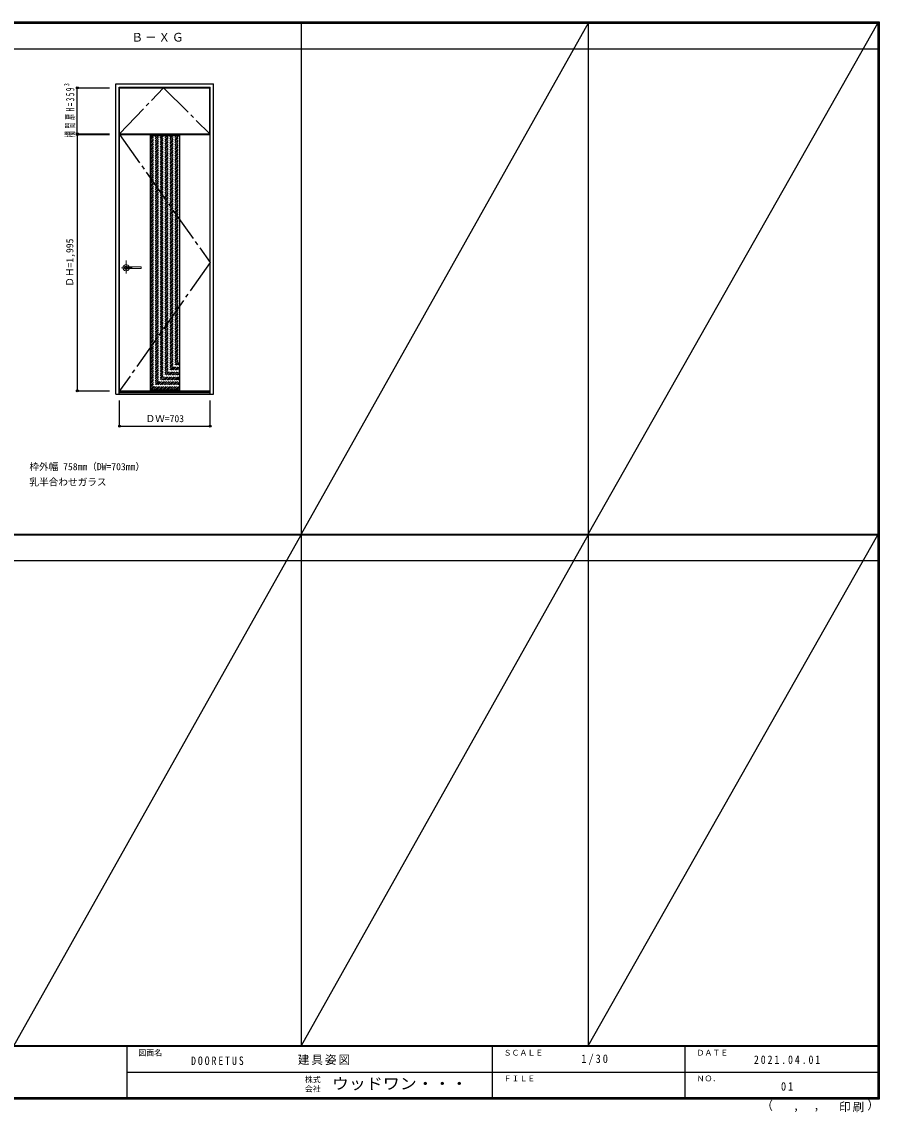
# Model space of a CAD drawing. Units: millimetres, scale not verified. Extents: x -6000 to 5700, y -4307 to 4175.
# Drawn here: x -966 to 5700, y -4307 to 4175 of the extents above; entities that cross this region are included whole.
import ezdxf
from ezdxf.enums import TextEntityAlignment as Align

# ---------------------------------------------------------------- set-up
doc = ezdxf.new("R2010")
doc.units = ezdxf.units.MM
doc.header["$LTSCALE"] = 30
doc.header["$PDMODE"] = 32
doc.header["$PDSIZE"] = 15
for name, pattern in [('CHAIN1', [8, 5, -1, 1, -1]), ('CHAIN2', [12, 9, -1, 1, -1]), ('DASHED1', [1.8, 1.2, -0.6])]:
    doc.linetypes.add(name, pattern=pattern)
for name, color, linetype in [('0-2_扉', 3, 'Continuous'), ('0-3_仕上げ', 3, 'Continuous'), ('0-4_枠', 3, 'Continuous'), ('0-7', 7, 'CHAIN2'), ('0-A_文字', 7, 'Continuous'), ('0-B_寸法', 7, 'Continuous'), ('0-C_ハッチ', 4, 'DASHED1'), ('F-1_枠', 6, 'Continuous'), ('F-A_文字', 7, 'Continuous')]:
    doc.layers.add(name, color=color, linetype=linetype)
doc.layers.add('0-5_レバー', color=7, linetype='Continuous', lineweight=18)
doc.styles.add('ＭＳ ゴシック', font='')
doc.styles.get('ＭＳ ゴシック').set_extended_font_data('MS Gothic')

msp = doc.modelspace()

# ---------------------------------------------------------------- linework, layer by layer
at = {"layer": '0-2_扉'}
for p, q in [((-206.7, 3662.25), (496.3, 3662.25)), ((-206.7, 3303.25), (-206.7, 3662.25)), ((496.3, 3303.25), (496.3, 3662.25)), ((-206.7, 3303.25), (496.3, 3303.25)), ((-205.2, 3299.25), (497.8, 3299.25)), ((-205.2, 1304.25), (-205.2, 3299.25)), ((497.8, 1304.25), (497.8, 3299.25)), ((-205.2, 1304.25), (497.8, 1304.25))]:
    msp.add_line(p, q, dxfattribs=at)
at = {"layer": '0-3_仕上げ'}
for p, q in [((32.3, 3299.25), (32.3, 1304.25)), ((260.3, 3299.25), (260.3, 1304.25))]:
    msp.add_line(p, q, dxfattribs=at)
at = {"layer": '0-3_仕上げ', "color": 7}
for p, q in [((32.3, 3291.25), (260.3, 3291.25)), ((32.3, 1312.25), (260.3, 1312.25))]:
    msp.add_line(p, q, dxfattribs=at)
at = {"layer": '0-4_枠'}
for p, q in [((-234.2, 3691.25), (523.8, 3691.25)), ((-234.2, 1279.25), (-234.2, 3691.25)), ((-210.2, 3667.25), (499.8, 3667.25)), ((-210.2, 1279.25), (-210.2, 3667.25)), ((499.8, 1279.25), (499.8, 3667.25)), ((523.8, 1279.25), (523.8, 3691.25)), ((-234.2, 1279.25), (523.8, 1279.25)), ((-210.2, 1294.25), (499.8, 1294.25)), ((-210.2, 1291.25), (499.8, 1291.25))]:
    msp.add_line(p, q, dxfattribs=at)
at = {"layer": '0-5_レバー', "color": 4, "linetype": 'CHAIN1'}
for p, q in [((-154.7, 2318.21), (-154.7, 2218.36)), ((-107.9, 2261.75), (-190.92, 2261.75))]:
    msp.add_line(p, q, dxfattribs=at)
at = {"layer": '0-5_レバー'}
for q in [(-37.7, 2267.24), (-37.7, 2256.25)]:
    msp.add_line((-37.7, 2261.75), q, dxfattribs=at)
for points in [[(-144.74, 2268.74), (-145.51, 2269.53), (-147.48, 2270.9), (-149.73, 2271.91), (-152.16, 2272.54), (-154.7, 2272.75), (-157.24, 2272.54), (-159.68, 2271.91), (-161.92, 2270.9), (-163.89, 2269.53), (-165.51, 2267.86), (-166.71, 2265.96), (-167.45, 2263.9), (-167.7, 2261.75), (-167.45, 2259.6), (-166.71, 2257.54), (-165.51, 2255.64), (-163.89, 2253.97), (-161.92, 2252.6), (-159.68, 2251.59), (-157.24, 2250.96), (-154.7, 2250.75), (-152.16, 2250.96), (-149.73, 2251.59), (-147.48, 2252.6), (-145.51, 2253.97), (-144.74, 2254.76)], [(-39.2, 2268.75), (-48.93, 2268.75), (-59.11, 2268.75), (-68.71, 2268.75), (-77.7, 2268.75), (-86.11, 2268.75), (-93.92, 2268.75), (-100.74, 2268.75), (-107.04, 2268.75), (-112.81, 2268.75), (-118.05, 2268.75), (-122.84, 2268.75), (-127.5, 2268.75), (-131.7, 2268.75), (-135.45, 2268.75), (-137.45, 2268.75), (-139.3, 2268.75), (-141.31, 2268.74), (-143.72, 2268.74), (-145.21, 2268.74), (-146.75, 2268.74), (-148.27, 2268.74), (-149.37, 2268.74), (-149.83, 2268.74), (-149.83, 2268.73)], [(-149.68, 2254.76), (-149.55, 2254.76), (-149.11, 2254.76), (-148.39, 2254.76), (-147.37, 2254.76), (-146.11, 2254.76), (-144.76, 2254.76), (-141.9, 2254.76), (-138.92, 2254.75), (-135.9, 2254.75), (-132.86, 2254.75), (-129.79, 2254.75), (-126.71, 2254.75), (-122.71, 2254.75), (-118.3, 2254.75), (-113.33, 2254.75), (-107.8, 2254.75), (-101.71, 2254.75), (-95.06, 2254.75), (-87.85, 2254.75), (-79.26, 2254.75), (-70, 2254.75), (-60.07, 2254.75), (-49.45, 2254.75), (-39.2, 2254.75)], [(-39.2, 2268.75), (-48.28, 2268.75), (-48.68, 2268.75)]]:
    msp.add_lwpolyline(points, dxfattribs=at)
for centre, radius, start, end in [((-154.7, 2261.75), 24.55, 16.59952, 343.36736), ((-39.2, 2267.25), 1.5, 0.00847, 89.9163), ((-39.2, 2267.25), 1.5, 360, 90.17419), ((-39.2, 2256.25), 1.5, 270.16419, 0), ((-39.2, 2256.25), 1.5, 269.91059, 359.99153)]:
    msp.add_arc(centre, radius, start, end, dxfattribs=at)
at = {"layer": '0-7'}
for p, q in [((-206.7, 3303.25), (134.8, 3662.25)), ((134.8, 3662.25), (496.3, 3303.25))]:
    msp.add_line(p, q, dxfattribs=at)
msp.add_lwpolyline([(-205.2, 3299.25), (497.8, 2301.75), (-205.2, 1304.25)], dxfattribs=at)
at = {"layer": '0-B_寸法', "color": 4}
for p, q in [((-534.2, 3662.25), (-284.2, 3662.25)), ((-534.2, 3303.25), (-534.2, 3662.25)), ((-534.2, 3303.25), (-284.2, 3303.25)), ((-534.2, 3299.25), (-534.2, 1304.25)), ((-534.2, 3299.25), (-284.2, 3299.25)), ((-534.2, 1304.25), (-284.2, 1304.25)), ((-205.2, 1029.25), (-205.2, 1229.25))]:
    msp.add_line(p, q, dxfattribs=at)
msp.add_lwpolyline([(-205.2, 1029.25), (497.8, 1029.25), (497.8, 1229.25)], dxfattribs=at)
at = {"layer": '0-B_寸法'}
for p in [(-534.2, 3662.25), (-534.2, 3303.25), (-534.2, 3299.25), (-534.2, 1304.25), (-205.2, 1029.25), (497.8, 1029.25)]:
    msp.add_point(p, dxfattribs=at)
at = {"layer": '0-C_ハッチ'}
for p, q in [((32.3, 3069.68), (253.87, 3291.25)), ((32.3, 3083.82), (239.73, 3291.25)), ((32.3, 3097.96), (225.59, 3291.25)), ((32.3, 3112.1), (211.45, 3291.25)), ((32.3, 3126.25), (197.3, 3291.25)), ((32.3, 3140.39), (183.16, 3291.25)), ((32.3, 3154.53), (169.02, 3291.25)), ((32.3, 3168.67), (154.88, 3291.25)), ((32.3, 3182.81), (140.74, 3291.25)), ((32.3, 3196.96), (126.59, 3291.25)), ((32.3, 3211.1), (112.45, 3291.25)), ((32.3, 3225.24), (98.31, 3291.25)), ((32.3, 3239.38), (84.17, 3291.25)), ((32.3, 3253.52), (70.03, 3291.25)), ((32.3, 3267.67), (55.88, 3291.25)), ((32.3, 3281.81), (41.74, 3291.25)), ((32.3, 3055.53), (260.3, 3283.53)), ((32.3, 3041.39), (260.3, 3269.39)), ((32.3, 3027.25), (260.3, 3255.25)), ((32.3, 3013.11), (260.3, 3241.11)), ((32.3, 2998.97), (260.3, 3226.97)), ((32.3, 2984.82), (260.3, 3212.82)), ((32.3, 2970.68), (260.3, 3198.68)), ((32.3, 2956.54), (260.3, 3184.54)), ((32.3, 2942.4), (260.3, 3170.4)), ((32.3, 2928.26), (260.3, 3156.26)), ((32.3, 2914.11), (260.3, 3142.11)), ((32.3, 2899.97), (260.3, 3127.97)), ((32.3, 2885.83), (260.3, 3113.83)), ((32.3, 2871.69), (260.3, 3099.69)), ((32.3, 2857.54), (260.3, 3085.54)), ((32.3, 2843.4), (260.3, 3071.4)), ((32.3, 2829.26), (260.3, 3057.26)), ((32.3, 2815.12), (260.3, 3043.12)), ((32.3, 2800.98), (260.3, 3028.98)), ((32.3, 2786.83), (260.3, 3014.83)), ((32.3, 2772.69), (260.3, 3000.69)), ((32.3, 2758.55), (260.3, 2986.55)), ((32.3, 2744.41), (260.3, 2972.41)), ((32.3, 2730.27), (260.3, 2958.27)), ((32.3, 2716.12), (260.3, 2944.12)), ((32.3, 2701.98), (260.3, 2929.98)), ((32.3, 2687.84), (260.3, 2915.84)), ((32.3, 2673.7), (260.3, 2901.7)), ((32.3, 2659.55), (260.3, 2887.55)), ((32.3, 2645.41), (260.3, 2873.41)), ((32.3, 2631.27), (260.3, 2859.27)), ((32.3, 2617.13), (260.3, 2845.13)), ((32.3, 2602.99), (260.3, 2830.99)), ((32.3, 2588.84), (260.3, 2816.84)), ((32.3, 2574.7), (260.3, 2802.7)), ((32.3, 2560.56), (260.3, 2788.56)), ((32.3, 2546.42), (260.3, 2774.42)), ((32.3, 2532.28), (260.3, 2760.28)), ((32.3, 2518.13), (260.3, 2746.13)), ((32.3, 2503.99), (260.3, 2731.99)), ((32.3, 2489.85), (260.3, 2717.85)), ((32.3, 2475.71), (260.3, 2703.71)), ((32.3, 2461.56), (260.3, 2689.56)), ((32.3, 2447.42), (260.3, 2675.42)), ((32.3, 2433.28), (260.3, 2661.28)), ((32.3, 2419.14), (260.3, 2647.14)), ((32.3, 2405), (260.3, 2633)), ((32.3, 2390.85), (260.3, 2618.85)), ((32.3, 2376.71), (260.3, 2604.71)), ((32.3, 2362.57), (260.3, 2590.57)), ((32.3, 2348.43), (260.3, 2576.43)), ((32.3, 2334.29), (260.3, 2562.29)), ((32.3, 2320.14), (260.3, 2548.14)), ((32.3, 2306), (260.3, 2534)), ((32.3, 2291.86), (260.3, 2519.86)), ((32.3, 2277.72), (260.3, 2505.72)), ((32.3, 2263.58), (260.3, 2491.58)), ((32.3, 2249.43), (260.3, 2477.43)), ((32.3, 2235.29), (260.3, 2463.29)), ((32.3, 2221.15), (260.3, 2449.15)), ((32.3, 2207.01), (260.3, 2435.01)), ((32.3, 2192.86), (260.3, 2420.86)), ((32.3, 2178.72), (260.3, 2406.72)), ((32.3, 2164.58), (260.3, 2392.58)), ((32.3, 2150.44), (260.3, 2378.44)), ((32.3, 2136.3), (260.3, 2364.3)), ((32.3, 2122.15), (260.3, 2350.15)), ((32.3, 2108.01), (260.3, 2336.01)), ((32.3, 2093.87), (260.3, 2321.87)), ((32.3, 2079.73), (260.3, 2307.73)), ((32.3, 2065.59), (260.3, 2293.59)), ((32.3, 2051.44), (260.3, 2279.44)), ((32.3, 2037.3), (260.3, 2265.3)), ((32.3, 2023.16), (260.3, 2251.16)), ((32.3, 2009.02), (260.3, 2237.02)), ((32.3, 1994.87), (260.3, 2222.87)), ((32.3, 1980.73), (260.3, 2208.73)), ((32.3, 1966.59), (260.3, 2194.59)), ((32.3, 1952.45), (260.3, 2180.45)), ((32.3, 1938.31), (260.3, 2166.31)), ((32.3, 1924.16), (260.3, 2152.16)), ((32.3, 1910.02), (260.3, 2138.02)), ((32.3, 1895.88), (260.3, 2123.88)), ((32.3, 1881.74), (260.3, 2109.74)), ((32.3, 1867.6), (260.3, 2095.6)), ((32.3, 1853.45), (260.3, 2081.45)), ((32.3, 1839.31), (260.3, 2067.31)), ((32.3, 1825.17), (260.3, 2053.17)), ((32.3, 1811.03), (260.3, 2039.03)), ((32.3, 1796.88), (260.3, 2024.88)), ((32.3, 1782.74), (260.3, 2010.74)), ((32.3, 1768.6), (260.3, 1996.6)), ((32.3, 1754.46), (260.3, 1982.46)), ((32.3, 1740.32), (260.3, 1968.32)), ((32.3, 1726.17), (260.3, 1954.17)), ((32.3, 1712.03), (260.3, 1940.03)), ((32.3, 1697.89), (260.3, 1925.89)), ((32.3, 1683.75), (260.3, 1911.75)), ((32.3, 1669.61), (260.3, 1897.61)), ((32.3, 1655.46), (260.3, 1883.46)), ((32.3, 1641.32), (260.3, 1869.32)), ((32.3, 1627.18), (260.3, 1855.18)), ((32.3, 1613.04), (260.3, 1841.04)), ((32.3, 1598.89), (260.3, 1826.89)), ((32.3, 1584.75), (260.3, 1812.75)), ((32.3, 1570.61), (260.3, 1798.61)), ((32.3, 1556.47), (260.3, 1784.47)), ((32.3, 1542.33), (260.3, 1770.33)), ((32.3, 1528.18), (260.3, 1756.18)), ((32.3, 1514.04), (260.3, 1742.04)), ((32.3, 1499.9), (260.3, 1727.9)), ((32.3, 1485.76), (260.3, 1713.76)), ((32.3, 1471.62), (260.3, 1699.62)), ((32.3, 1457.47), (260.3, 1685.47)), ((32.3, 1443.33), (260.3, 1671.33)), ((32.3, 1429.19), (260.3, 1657.19)), ((32.3, 1415.05), (260.3, 1643.05)), ((32.3, 1400.9), (260.3, 1628.9)), ((32.3, 1386.76), (260.3, 1614.76)), ((32.3, 1372.62), (260.3, 1600.62)), ((32.3, 1358.48), (260.3, 1586.48)), ((32.3, 1344.34), (260.3, 1572.34)), ((32.3, 1330.19), (260.3, 1558.19)), ((32.3, 1316.05), (260.3, 1544.05)), ((42.64, 1312.25), (260.3, 1529.91)), ((56.78, 1312.25), (260.3, 1515.77)), ((70.92, 1312.25), (260.3, 1501.63)), ((85.07, 1312.25), (260.3, 1487.48)), ((99.21, 1312.25), (260.3, 1473.34)), ((113.35, 1312.25), (260.3, 1459.2)), ((127.49, 1312.25), (260.3, 1445.06)), ((141.63, 1312.25), (260.3, 1430.91)), ((155.78, 1312.25), (260.3, 1416.77)), ((169.92, 1312.25), (260.3, 1402.63)), ((184.06, 1312.25), (260.3, 1388.49)), ((198.2, 1312.25), (260.3, 1374.35)), ((212.35, 1312.25), (260.3, 1360.2)), ((226.49, 1312.25), (260.3, 1346.06)), ((240.63, 1312.25), (260.3, 1331.92)), ((254.77, 1312.25), (260.3, 1317.78))]:
    msp.add_line(p, q, dxfattribs=at)
at = {"layer": 'F-1_枠'}
for p, q in [((-6000, 4175), (5700, 4175)), ((-6000, 4170), (5700, 4170)), ((-6000, 4165), (5700, 4165)), ((1204.8, 4175), (1204.8, -3790)), ((3436.4, 4175), (3436.4, -3790)), ((5690, 4175), (5690, -4205)), ((5695, 4175), (5695, -4205)), ((5700, 4175), (5700, -4205)), ((-6000, 3965), (5700, 3965)), ((-6000, 190.5), (5700, 190.5)), ((-6000, 187.5), (5700, 187.5)), ((-6000, 184.5), (5700, 184.5)), ((-6000, -15.5), (5700, -15.5)), ((5700, -3790), (-6000, -3790)), ((5700, -3795), (-6000, -3795)), ((-150, -3795), (-150, -4195)), ((2690, -3795), (2690, -4195)), ((4190, -3795), (4190, -4195)), ((-150, -3995), (5690, -3995.01)), ((5700, -4195), (-6000, -4195)), ((5700, -4200), (-6000, -4200)), ((5700, -4205), (-6000, -4205))]:
    msp.add_line(p, q, dxfattribs=at)
at = {"layer": 'F-A_文字'}
for p, q in [((3436.4, 4165), (1204.8, 190.5)), ((3436.4, 190.5), (5690, 4165)), ((-1026.8, -3790), (1204.8, 184.5)), ((3436.4, 184.5), (1204.8, -3790)), ((3436.4, -3790), (5690, 184.5))]:
    msp.add_line(p, q, dxfattribs=at)

# ---------------------------------------------------------------- texts
at = {"layer": '0-A_文字', "style": 'ＭＳ ゴシック'}
for s, p in [('枠外幅 758mm（DW=703mm）', (-906.8, 670.5)), ('乳半合わせガラス', (-906.8, 550.5))]:
    msp.add_text(s, height=54.99, dxfattribs=at).set_placement(p, align=Align.BOTTOM_LEFT)
at = {"layer": '0-A_文字', "insert": (-113.5, 4020), "char_height": 65.98, "attachment_point": 7, "style": 'ＭＳ ゴシック'}
msp.add_mtext('\\T1.17;Ｂ－ＸＧ', dxfattribs=at)
at = {"layer": '0-B_寸法', "style": 'ＭＳ ゴシック'}
msp.add_text('ＤＨ=1,995', height=54.99, rotation=90, dxfattribs=at).set_placement((-549.2, 2114.25), align=Align.BOTTOM_LEFT)
msp.add_text('ＤＷ=703', height=54.99, dxfattribs=at).set_placement((-4.2, 1044.25), align=Align.BOTTOM_LEFT)
at = {"layer": '0-B_寸法', "insert": (-549.2, 3276.5), "char_height": 65.98, "attachment_point": 7, "rotation": 90, "style": 'ＭＳ ゴシック'}
msp.add_mtext('\\T1.46;\\W0.5;欄間扉H=359³', dxfattribs=at)
at = {"layer": 'F-A_文字', "style": 'ＭＳ ゴシック'}
for s, height, p in [('図面名', 43.99, (-60, -3880)), ('ＳＣＡＬＥ', 43.99, (2780, -3880)), ('ＤＡＴＥ', 43.99, (4280, -3880)), ('株式', 43.99, (1235, -4089)), ('ＦＩＬＥ', 43.99, (2780, -4080)), ('ＮＯ．', 43.99, (4280, -4080)), ('会社', 43.99, (1235, -4161)), ('（', 65.98, (4784.03, -4308.31)), ('）', 65.98, (5608.4, -4304.13)), (',', 65.98, (5031.28, -4308.31)), (',', 65.98, (5190.2, -4305.53))]:
    msp.add_text(s, height=height, dxfattribs=at).set_placement(p, align=Align.BOTTOM_LEFT)
at = {"layer": 'F-A_文字', "style": 'ＭＳ ゴシック', "width": 1.1}
msp.add_text('ウッドワン・・・', height=87.98, dxfattribs=at).set_placement((1445, -4155), align=Align.BOTTOM_LEFT)
at = {"layer": 'F-A_文字', "char_height": 65.98, "attachment_point": 7, "style": 'ＭＳ ゴシック'}
for s, insert in [('\\T1.39;\\W0.85;DOORETUS', (350, -3940.79)), ('\\T1.17;建具姿図', (1180.42, -3940)), ('\\T1.38;\\W0.9;1/30', (3383.75, -3940)), ('\\T1.39;\\W0.85;2021.04.01', (4726.25, -3932.5)), ('\\T1.36;\\W0.9;01', (4936.25, -4140)), ('\\T1.17;印刷', (5388.15, -4306.92))]:
    msp.add_mtext(s, dxfattribs=dict(at, insert=insert))

doc.saveas('drawing.dxf')
